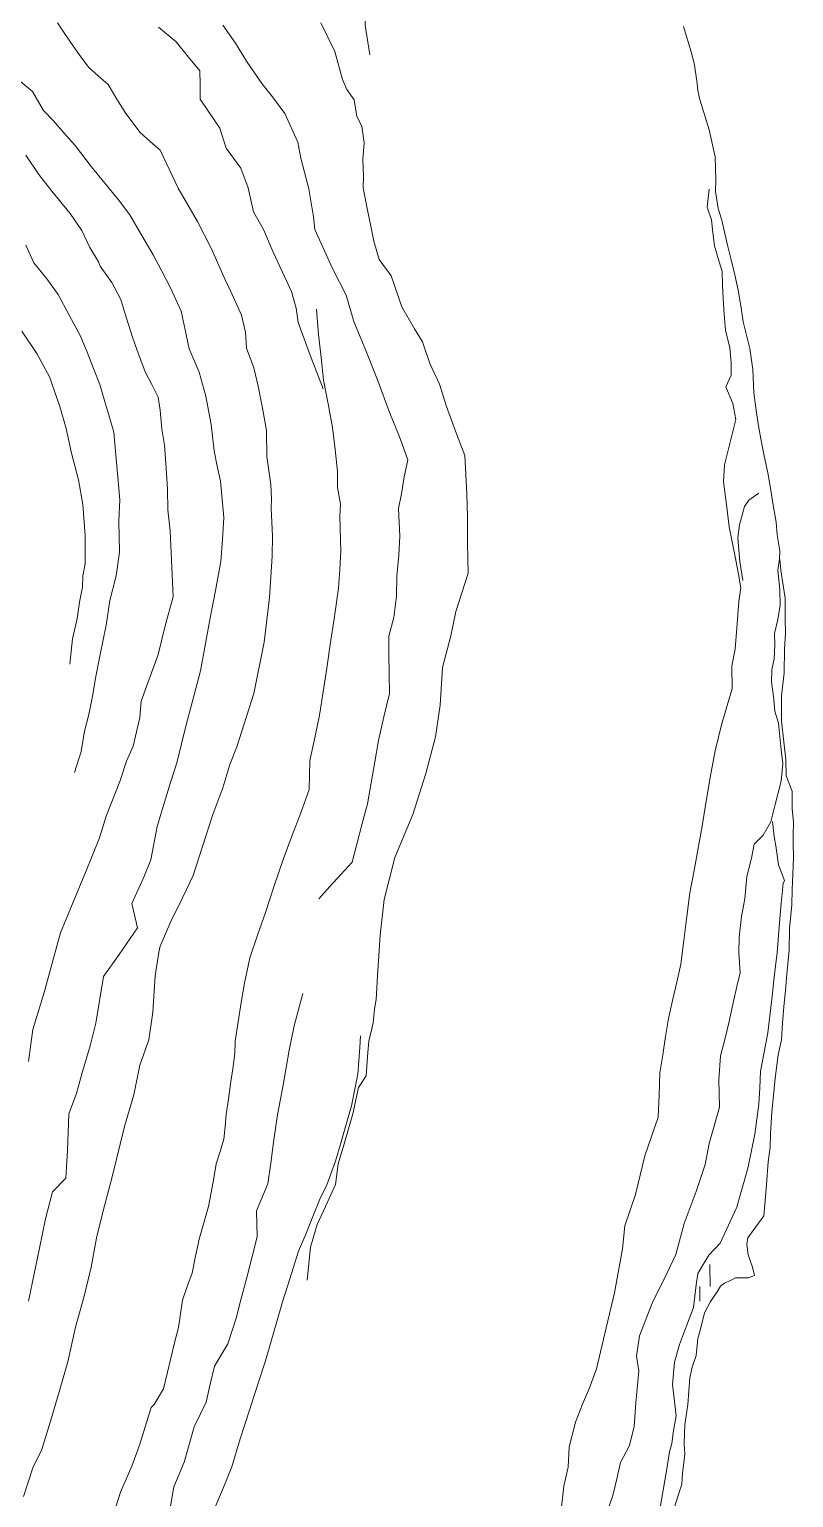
# Model space of a CAD drawing. Extents: x 683321 to 688873, y 7661944 to 7668387.
# Drawn here: x 687437.2 to 687625.1, y 7666614.6 to 7666975.7 of the extents above; entities that cross this region are included whole.
import ezdxf

# ---------------------------------------------------------------- set-up
doc = ezdxf.new("R2010")
doc.units = 0
doc.header["$MEASUREMENT"] = 0
doc.layers.add('01 CRESTA_Line', color=3, linetype='Continuous', lineweight=20)

msp = doc.modelspace()

# ---------------------------------------------------------------- linework, layer by layer
at = {"layer": '01 CRESTA_Line'}
for points in [[(687520.96, 7666969.4, 4170.96), (687519.8, 7666976.71, 4170.61), (687520.08, 7666984.05, 4170.56), (687521.04, 7666988.41, 4171.35), (687521.8, 7666991.4, 4171.48)], [(687435.78, 7666614.94, 4140.33), (687438.06, 7666621.99, 4140.27), (687440.24, 7666626.44, 4140.2), (687442.91, 7666635.04, 4140.17), (687444.5, 7666640.64, 4140.08), (687446.64, 7666648.04, 4140.18), (687448.53, 7666656.55, 4140.27), (687450.7, 7666664.17, 4140.22), (687452.44, 7666671.28, 4140.2), (687453.8, 7666678.95, 4140.09), (687455.64, 7666686.35, 4140.07), (687457.45, 7666693.23, 4139.97), (687460.57, 7666705.89, 4140.21), (687462.86, 7666713.69, 4140.32), (687464.37, 7666720.94, 4140.3), (687466.57, 7666727.23, 4140.29), (687467.57, 7666734.04, 4140.28), (687468.17, 7666742.96, 4140.26), (687469.07, 7666748.79, 4140.26), (687469.37, 7666750.24, 4140.26), (687471.99, 7666756.27, 4140.28), (687474.87, 7666762.12, 4140.22), (687477.5, 7666767.61, 4140.19), (687479.74, 7666774.76, 4140.19), (687482.3, 7666782.65, 4140.15), (687484.79, 7666789.18, 4140.07), (687486.5, 7666794.92, 4140.12), (687488.26, 7666799.27, 4140.15), (687492.37, 7666812.41, 4140.25), (687494.92, 7666824.99, 4140.19), (687496.23, 7666836.02, 4140.07), (687496.87, 7666846.15, 4140.18), (687496.98, 7666851.1, 4140.23), (687496.69, 7666857.97, 4140.19), (687496.71, 7666860.23, 4140.17), (687496.6, 7666863.8, 4140.2), (687495.62, 7666870.67, 4140.24), (687495.52, 7666877.06, 4140.18), (687494.56, 7666882.53, 4140.16), (687493.43, 7666887.93, 4140.19), (687492.39, 7666892.49, 4140.18), (687490.6, 7666897.31, 4140.18), (687490.39, 7666901.2, 4140.17), (687489.41, 7666905.44, 4140.17), (687486.69, 7666911.36, 4140.17), (687485.41, 7666913.9, 4140.17), (687481.95, 7666921.87, 4140.23), (687478.52, 7666928.45, 4140.19), (687473.79, 7666936.61, 4140.15), (687471.58, 7666941.29, 4140.14), (687469.38, 7666945.97, 4140.23), (687466.93, 7666948.14, 4140.19), (687464.48, 7666950.31, 4140.19), (687460.94, 7666955.04, 4140.2), (687458.74, 7666958.57, 4140.15), (687456.55, 7666962.11, 4140.15), (687454.14, 7666964.24, 4140.16), (687451.74, 7666966.37, 4140.19), (687449.89, 7666968.92, 4140.19), (687448.05, 7666971.47, 4140.18), (687446.08, 7666974.39, 4140.22), (687444.1, 7666977.32, 4140.23)], [(687435.78, 7666614.94, 4140.33), (687438.06, 7666621.99, 4140.27), (687440.24, 7666626.44, 4140.2), (687442.91, 7666635.04, 4140.17), (687444.5, 7666640.64, 4140.08), (687446.64, 7666648.04, 4140.18), (687448.53, 7666656.55, 4140.27), (687450.7, 7666664.17, 4140.22), (687452.44, 7666671.28, 4140.2), (687453.8, 7666678.95, 4140.09), (687455.64, 7666686.35, 4140.07), (687457.45, 7666693.23, 4139.97), (687460.57, 7666705.89, 4140.21), (687462.86, 7666713.69, 4140.32), (687464.37, 7666720.94, 4140.3), (687466.57, 7666727.23, 4140.29), (687467.57, 7666734.04, 4140.28), (687468.17, 7666742.96, 4140.26), (687469.07, 7666748.79, 4140.26), (687469.37, 7666750.24, 4140.26), (687471.99, 7666756.27, 4140.28), (687474.87, 7666762.12, 4140.22), (687477.5, 7666767.61, 4140.19), (687479.74, 7666774.76, 4140.19), (687482.3, 7666782.65, 4140.15), (687484.79, 7666789.18, 4140.07), (687486.5, 7666794.92, 4140.12), (687488.26, 7666799.27, 4140.15), (687492.37, 7666812.41, 4140.25), (687494.92, 7666824.99, 4140.19), (687496.23, 7666836.02, 4140.07), (687496.87, 7666846.15, 4140.18), (687496.98, 7666851.1, 4140.23), (687496.69, 7666857.97, 4140.19), (687496.71, 7666860.23, 4140.17), (687496.6, 7666863.8, 4140.2), (687495.62, 7666870.67, 4140.24), (687495.52, 7666877.06, 4140.18), (687494.56, 7666882.53, 4140.16), (687493.43, 7666887.93, 4140.19), (687492.39, 7666892.49, 4140.18), (687490.6, 7666897.31, 4140.18), (687490.39, 7666901.2, 4140.17), (687489.41, 7666905.44, 4140.17), (687486.69, 7666911.36, 4140.17), (687485.41, 7666913.9, 4140.17), (687481.95, 7666921.87, 4140.23), (687478.52, 7666928.45, 4140.19), (687473.79, 7666936.61, 4140.15), (687471.58, 7666941.29, 4140.14), (687469.38, 7666945.97, 4140.23), (687466.93, 7666948.14, 4140.19), (687464.48, 7666950.31, 4140.19), (687460.94, 7666955.04, 4140.2), (687458.74, 7666958.57, 4140.15), (687456.55, 7666962.11, 4140.15), (687454.14, 7666964.24, 4140.16), (687451.74, 7666966.37, 4140.19), (687449.89, 7666968.92, 4140.19), (687448.05, 7666971.47, 4140.18), (687446.08, 7666974.39, 4140.22), (687444.1, 7666977.32, 4140.23)], [(687509.46, 7666887.28, 4149.51), (687506.52, 7666894.96, 4148.11), (687503.28, 7666903.59, 4148.76), (687502.81, 7666907.15, 4149.03), (687501.65, 7666911.22, 4149.38), (687499.41, 7666916.18, 4149.78), (687497.13, 7666920.87, 4150.12), (687494.81, 7666926.5, 4150.49), (687492.34, 7666930.85, 4150.73), (687490.97, 7666936.76, 4150.88), (687489.22, 7666941.6, 4150.94), (687485.62, 7666946.52, 4150.94), (687484.06, 7666951.44, 4150.92), (687481.29, 7666955.52, 4150.9), (687479.17, 7666958.51, 4150.88), (687479.2, 7666962.12, 4150.97), (687479.1, 7666965.46, 4151.1), (687476.32, 7666968.9, 4151.17), (687473.27, 7666972.66, 4151.04), (687468.95, 7666976.21, 4150.96)], [(687508.4, 7666761.92, 4160.32), (687511.13, 7666764.92, 4160.78), (687513.85, 7666767.92, 4161.48), (687516.57, 7666770.92, 4161.77), (687517.82, 7666775.68, 4161.17), (687519.07, 7666780.44, 4160.64), (687520.32, 7666785.21, 4160.18), (687521.23, 7666790.4, 4160.15), (687522.14, 7666795.6, 4160.14), (687523.05, 7666800.8, 4160.31), (687524.39, 7666806.6, 4160.26), (687525.73, 7666812.41, 4160.19), (687525.68, 7666817.28, 4160.19), (687525.64, 7666822.14, 4160.17), (687525.62, 7666826.47, 4160.2), (687526.85, 7666831.1, 4160.19), (687527.48, 7666836.32, 4160.2), (687527.55, 7666841.23, 4160.2), (687528.1, 7666846.41, 4160.18), (687528.34, 7666851.1, 4160.15), (687527.96, 7666857.89, 4160.21), (687528.72, 7666861.48, 4160.23), (687529.39, 7666865.68, 4160.24), (687530.25, 7666869.87, 4160.26), (687528.26, 7666875.5, 4160.26), (687525.85, 7666881.29, 4160.27), (687522.83, 7666889.49, 4160.23), (687520.08, 7666896.31, 4160.22), (687517.03, 7666903.87, 4160.24), (687515.09, 7666910.32, 4160.49), (687511.78, 7666916.9, 4160.46), (687507.44, 7666926.46, 4160.21), (687507.04, 7666929.6, 4160.21), (687505.9, 7666936.47, 4160.24), (687503.99, 7666944.01, 4160.19), (687503.2, 7666947.97, 4160.17), (687499.99, 7666954.99, 4160.11), (687496.98, 7666959.12, 4160.03), (687494.36, 7666962.38, 4159.91), (687490.61, 7666967.86, 4159.84), (687487.93, 7666972.32, 4159.89), (687484.78, 7666976.69, 4159.86)], [(687508.89, 7666977.31, 4169.43), (687512.32, 7666970.28, 4170.31), (687514.21, 7666963.4, 4170.75), (687515.29, 7666960.88, 4171.55), (687517.06, 7666958.39, 4171.42), (687517.72, 7666954.29, 4171.69), (687518.97, 7666951.91, 4171.48), (687519.53, 7666947.78, 4171.58), (687519.17, 7666943.67, 4171.29), (687519.37, 7666939.57, 4171.11), (687519.31, 7666936.7, 4171.13), (687520.29, 7666931.68, 4171.24), (687521.15, 7666927.31, 4171.23), (687521.91, 7666923.64, 4170.86), (687523.19, 7666919.09, 4170.99), (687526.17, 7666915.12, 4170.59), (687528.8, 7666907.46, 4170.79), (687531.88, 7666902.02, 4170.55), (687533.87, 7666898.89, 4170.64), (687535.67, 7666893.5, 4170.95), (687538.03, 7666888.46, 4171.1), (687539.8, 7666882.94, 4171.28), (687542.21, 7666876.25, 4171.19), (687544.31, 7666870.92, 4170.82), (687544.76, 7666861.48, 4170.88), (687544.95, 7666855.8, 4171.24), (687544.93, 7666849.15, 4171.26), (687545.08, 7666841.95, 4171.05), (687542.11, 7666832.55, 4170.37), (687540.83, 7666826.57, 4170.35), (687538.82, 7666818.8, 4170.1), (687538.19, 7666809.49, 4170.42), (687537.05, 7666801.73, 4170.07), (687534.73, 7666792.73, 4169.85), (687531.47, 7666782.61, 4169.98), (687527.06, 7666772.01, 4170.12), (687524.49, 7666761.69, 4170.52), (687523.51, 7666752.93, 4170.72), (687522.78, 7666742.97, 4170.76), (687522.45, 7666737.16, 4170.79), (687522.1, 7666734.76, 4170.8), (687521.77, 7666731.38, 4170.81), (687520.68, 7666726.86, 4170.83), (687520.35, 7666723.07, 4170.85), (687520.06, 7666718.38, 4170.87), (687518.18, 7666715.51, 4170.89), (687516.73, 7666708.99, 4170.92), (687514.44, 7666701.06, 4170.95), (687513.15, 7666696.68, 4170.97), (687512.49, 7666691.65, 4170.99), (687510.48, 7666687.33, 4171.01), (687507.96, 7666681.8, 4171.04), (687506.33, 7666676.24, 4171.07), (687505.49, 7666668.1, 4171.1)], [(687598.09, 7666976.41, 4173.45), (687599.91, 7666970.18, 4173.91), (687600.69, 7666967.42, 4174.04), (687601.33, 7666963.04, 4174.84), (687601.55, 7666960.78, 4175.59), (687601.99, 7666958.68, 4175.97), (687604.39, 7666951.02, 4176.33), (687605.86, 7666944.33, 4177.11), (687606.04, 7666938.78, 4177.65), (687605.97, 7666935.82, 4177.71), (687606.58, 7666931.64, 4178.46), (687607.45, 7666928.75, 4178.46), (687608.19, 7666925.48, 4178.85), (687609, 7666922.27, 4178.94), (687609.81, 7666919.06, 4179.03), (687610.66, 7666915.33, 4179.41), (687611.52, 7666911.6, 4179.78), (687612.14, 7666907.71, 4180.01), (687612.76, 7666903.81, 4180.24), (687613.55, 7666900.5, 4180.58), (687614.35, 7666897.2, 4180.92), (687615.14, 7666892.02, 4181.41), (687615.36, 7666886.29, 4182.33), (687616.01, 7666881.36, 4182.68), (687616.52, 7666878.18, 4183.13), (687617.04, 7666875, 4183.58), (687617.91, 7666870.83, 4183.97), (687618.79, 7666866.67, 4184.35), (687619.49, 7666862.88, 4184.74), (687620.15, 7666858.68, 4184.94), (687620.81, 7666854.49, 4185.14), (687621.13, 7666851.41, 4185.28), (687621.73, 7666847.42, 4186.31), (687621.69, 7666845.43, 4186.24), (687621.3, 7666842.74, 4185.81), (687621.77, 7666837.93, 4185.83), (687621.83, 7666834.09, 4186.3), (687621.26, 7666830.61, 4186.33), (687620.47, 7666827.13, 4186.36), (687620.49, 7666824.32, 4186.44), (687620.34, 7666820.88, 4186.88), (687619.82, 7666818.22, 4186.91), (687619.73, 7666815.25, 4187.6), (687620.22, 7666811.6, 4188.65), (687620.53, 7666808.02, 4189.58), (687621.44, 7666805.11, 4190.24), (687621.78, 7666801.82, 4190.53), (687622.11, 7666798.53, 4190.83), (687622.47, 7666795.16, 4190.93), (687622.08, 7666790.8, 4191.46), (687621.33, 7666787.95, 4192.14), (687620.57, 7666785.09, 4192.81), (687619.51, 7666780.78, 4192.97), (687617.63, 7666777.5, 4190.52), (687615.44, 7666775.3, 4190.95), (687614.76, 7666771.9, 4190.81), (687613.65, 7666767.4, 4190.65), (687613.12, 7666761.88, 4190.34), (687612.36, 7666757.5, 4189.94), (687611.79, 7666752.48, 4189.97), (687611.66, 7666748.63, 4190.03), (687612.01, 7666743.67, 4190.21), (687611.21, 7666740.36, 4190.15), (687610.41, 7666737.06, 4190.14), (687609.2, 7666731.35, 4190), (687608.19, 7666727.32, 4189.94), (687607.18, 7666723.28, 4189.42), (687606.77, 7666717.39, 4189.33), (687606.93, 7666710.65, 4190.11), (687604.34, 7666701.75, 4190.19), (687603.39, 7666696.55, 4190.19), (687601.18, 7666689.89, 4190.26), (687598.24, 7666682.02, 4190.42), (687596.2, 7666674.46, 4190.47), (687594.05, 7666669.9, 4190.45), (687590.33, 7666662.42, 4190.35), (687587.23, 7666654.45, 4190.2), (687586.49, 7666649.38, 4190.12), (687587.11, 7666645.8, 4190.15), (687586.33, 7666637.92, 4190.16), (687585.9, 7666632.09, 4190.31), (687584.82, 7666627.47, 4190.41), (687582.6, 7666623.28, 4190.29), (687581.66, 7666619.22, 4190.23), (687580.72, 7666615.17, 4190.21), (687579.16, 7666610.61, 4190.17)], [(687432.71, 7666964.78, 4130.17), (687438.01, 7666960.44, 4130.21), (687440.66, 7666955.75, 4130.19), (687443.12, 7666953.23, 4130.22), (687445.69, 7666950.26, 4130.22), (687448.49, 7666947.15, 4130.24), (687452.42, 7666942.01, 4130.26), (687455.76, 7666937.89, 4130.19), (687459.1, 7666933.76, 4130.24), (687461.94, 7666930.09, 4130.18), (687464.25, 7666926.02, 4130.15), (687467.61, 7666920.23, 4130.19), (687469.74, 7666916.2, 4130.19), (687471.87, 7666912.17, 4130.2), (687474.51, 7666906.4, 4130.21), (687475.48, 7666901.77, 4130.29), (687476.46, 7666897.14, 4130.2), (687478.97, 7666891.42, 4130.26), (687480.57, 7666885.48, 4130.34), (687481.25, 7666881.99, 4130.4), (687481.93, 7666878.49, 4130.39), (687482.65, 7666872.04, 4130.41), (687483.42, 7666868.31, 4130.49), (687484.19, 7666864.57, 4130.49), (687484.61, 7666860.09, 4130.43), (687485.02, 7666855.62, 4130.38), (687484.67, 7666850.23, 4130.53), (687484.31, 7666844.85, 4130.52), (687483.05, 7666838.13, 4130.62), (687481.78, 7666831.4, 4130.69), (687480.52, 7666824.68, 4130.73), (687479.26, 7666817.96, 4130.66), (687478.12, 7666813.63, 4130.68), (687476.98, 7666809.3, 4130.74), (687475.8, 7666804.64, 4130.73), (687474.62, 7666799.99, 4130.85), (687473.44, 7666795.33, 4130.63), (687471.93, 7666790.49, 4130.54), (687470.42, 7666785.65, 4130.51), (687468.65, 7666779.65, 4130.57), (687467.05, 7666771.49, 4130.54), (687465.35, 7666767.23, 4130.55), (687462.39, 7666760.73, 4130.49), (687463.79, 7666754.75, 4130.67), (687459.31, 7666748.22, 4130.5), (687455.47, 7666742.81, 4130.53), (687453.53, 7666731.28, 4130.57), (687452.16, 7666725.71, 4130.16), (687450.14, 7666718.86, 4130.1), (687448.82, 7666714.04, 4130.22), (687446.91, 7666709.01, 4130.22), (687446.6, 7666700, 4130.22), (687446.15, 7666693.22, 4130.41), (687442.91, 7666689.83, 4130.27), (687441.18, 7666683.17, 4130.26), (687439.68, 7666675.97, 4130.32), (687438.36, 7666669.68, 4130.18), (687437.03, 7666662.93, 4130.09)], [(687436.31, 7666944.78, 4120.3), (687439.57, 7666940.04, 4120.26), (687442.75, 7666935.92, 4120.2), (687447.24, 7666930.38, 4120.1), (687450.09, 7666926.22, 4120.11), (687452.05, 7666922.08, 4120.1), (687454.18, 7666918.53, 4120.08), (687454.64, 7666917.47, 4120.06), (687457.45, 7666913.44, 4120.06), (687459.68, 7666909.29, 4120.03), (687460.62, 7666906.21, 4120.02), (687461.57, 7666903.13, 4120.04), (687462.59, 7666900.04, 4120.06), (687463.62, 7666896.94, 4120.07), (687465.72, 7666891.47, 4120.1), (687467.3, 7666888.35, 4120.14), (687468.88, 7666885.22, 4120.19), (687469.4, 7666882.09, 4120.18), (687469.76, 7666877.42, 4120.23), (687470.42, 7666873.45, 4120.35), (687470.73, 7666868.95, 4120.43), (687471.15, 7666862.62, 4120.5), (687471.29, 7666857.58, 4120.54), (687471.82, 7666852.4, 4120.52), (687472.07, 7666846.99, 4120.55), (687472.33, 7666841.58, 4120.44), (687472.58, 7666836.17, 4120.47), (687471.32, 7666831.72, 4120.5), (687470.58, 7666829.03, 4120.53), (687468.89, 7666821.98, 4120.53), (687464.69, 7666810.5, 4120.43), (687464.4, 7666806.51, 4120.4), (687462.73, 7666799.41, 4120.38), (687461.1, 7666795.71, 4120.35), (687459.47, 7666790.75, 4120.29), (687456.06, 7666782.23, 4120.3), (687454.41, 7666776.87, 4120.35), (687452.71, 7666772.63, 4120.38), (687451.01, 7666768.39, 4120.38), (687449.51, 7666764.8, 4120.9), (687444.83, 7666753.5, 4121.01), (687443.05, 7666746.98, 4120.42), (687440.81, 7666738.82, 4120.16), (687438.08, 7666729.73, 4120.1), (687436.98, 7666721.92, 4120.01)], [(687567.88, 7666610.88, 4180.14), (687568.67, 7666617.45, 4180.21), (687569.67, 7666622.13, 4180.27), (687569.97, 7666627.16, 4180.34), (687571.53, 7666633.19, 4180.36), (687573.25, 7666637.59, 4180.36), (687574.91, 7666641.62, 4180.36), (687576.65, 7666646.31, 4180.35), (687579.07, 7666656.35, 4180.32), (687581.1, 7666664.97, 4180.34), (687583.05, 7666675.85, 4180.25), (687583.63, 7666681.48, 4180.2), (687584.93, 7666685.32, 4180.2), (687586.22, 7666689.15, 4180.22), (687587.41, 7666693.9, 4180.24), (687588.59, 7666698.65, 4180.23), (687590.2, 7666703.44, 4180.21), (687591.8, 7666708.23, 4180.15), (687592.04, 7666713.65, 4180.18), (687592.28, 7666719.07, 4180.16), (687592.97, 7666723.53, 4180.12), (687593.66, 7666728, 4180.1), (687594.34, 7666732.46, 4180.08), (687595.36, 7666736.9, 4180.05), (687596.39, 7666741.35, 4180.05), (687597.41, 7666745.79, 4180.05), (687598.16, 7666751.65, 4180.04), (687598.91, 7666757.51, 4180.08), (687599.66, 7666763.37, 4180.17), (687600.65, 7666768.84, 4180.18), (687601.64, 7666774.32, 4180.18), (687602.62, 7666779.79, 4180.19), (687603.18, 7666782.9, 4180.19), (687604.54, 7666791.29, 4180.23), (687605.85, 7666798.28, 4180.21), (687607.47, 7666804.98, 4180.2), (687608.05, 7666806.86, 4180.19), (687608.68, 7666809.15, 4180.16), (687610, 7666813.5, 4180.17), (687609.95, 7666819.19, 4180.17), (687610.74, 7666823.26, 4180.2), (687611.14, 7666828.53, 4180.27), (687611.66, 7666835.01, 4180.36), (687612.15, 7666838.33, 4180.23), (687611.56, 7666841.75, 4179.59), (687610.97, 7666845.16, 4179.45), (687610.14, 7666849.24, 4179.11), (687609.32, 7666853.33, 4179.09), (687608.62, 7666858.87, 4179.6), (687607.92, 7666864.41, 4180.17), (687608.16, 7666868.58, 4180.5), (687609.49, 7666873.82, 4180.93), (687610.22, 7666876.79, 4181.15), (687610.94, 7666879.75, 4181.35), (687610.18, 7666883.67, 4181.55), (687608.48, 7666887.78, 4181.67), (687609.77, 7666890.7, 4180.87), (687609.75, 7666893.68, 4179.73), (687609.45, 7666897.4, 4178.8), (687608.36, 7666901.69, 4178.35), (687608.07, 7666905.62, 4178.09), (687607.78, 7666909.54, 4177.82), (687607.68, 7666912.86, 4177.57), (687607.59, 7666916.18, 4177.31), (687606.62, 7666919.32, 4177.02), (687605.65, 7666922.46, 4176.72), (687605.29, 7666925.68, 4176.44), (687604.92, 7666928.89, 4176.16), (687603.92, 7666931.95, 4176.68), (687604.37, 7666936.41, 4176.52)], [(687436.35, 7666922.66, 4110.46), (687438.33, 7666918.32, 4109.97), (687441.47, 7666914.35, 4110.55), (687444.25, 7666910.53, 4110.61), (687447.03, 7666905.39, 4110.65), (687449.8, 7666900.26, 4110.58), (687451.39, 7666896.29, 4110.53), (687452.98, 7666892.32, 4110.55), (687454.57, 7666888.35, 4110.56), (687455.7, 7666884.45, 4110.55), (687456.83, 7666880.56, 4110.55), (687457.95, 7666876.66, 4110.54), (687458.46, 7666871.1, 4110.43), (687458.96, 7666865.54, 4110.47), (687459.46, 7666859.98, 4110.5), (687459.23, 7666854.78, 4110.49), (687459.33, 7666847.13, 4110.43), (687458.58, 7666841.28, 4110.38), (687456.98, 7666835.21, 4110.08), (687456.09, 7666829.15, 4109.78), (687454.62, 7666821.93, 4110.46), (687453.52, 7666816.58, 4110.54), (687452.72, 7666811.74, 4110.6), (687451.84, 7666807.21, 4110.66), (687450.74, 7666803.09, 4110.62), (687449.95, 7666798.08, 4110.62), (687448.31, 7666792.93, 4110.33)], [(687457.39, 7666609.03, 4150.14), (687459.63, 7666616.01, 4150.11), (687462.39, 7666622.35, 4150.01), (687464.25, 7666627.57, 4150), (687467.13, 7666636.82, 4150.03), (687467.91, 7666637.56, 4150.04), (687470.18, 7666641.42, 4150.13), (687471.09, 7666645.17, 4150.13), (687472.01, 7666648.93, 4150.09), (687472.93, 7666652.68, 4150.08), (687473.85, 7666656.44, 4150.03), (687474.34, 7666659.82, 4150.06), (687474.82, 7666663.19, 4150.08), (687476.02, 7666666.52, 4150.15), (687477.21, 7666669.85, 4150.18), (687478.08, 7666674.03, 4150.24), (687478.94, 7666678.21, 4150.22), (687480.11, 7666682.21, 4150.21), (687481.28, 7666686.2, 4150.26), (687481.91, 7666689.69, 4150.31), (687482.54, 7666693.19, 4150.3), (687483.17, 7666696.68, 4150.4), (687484.09, 7666699.73, 4150.37), (687485.01, 7666702.78, 4150.35), (687485.32, 7666705.84, 4150.37), (687485.63, 7666708.91, 4150.45), (687486.17, 7666712.64, 4150.4), (687486.7, 7666716.36, 4150.31), (687487.24, 7666720.09, 4150.25), (687487.77, 7666723.82, 4150.26), (687487.82, 7666726.88, 4150.27), (687488.57, 7666731.64, 4150.24), (687489.32, 7666736.41, 4150.22), (687490.07, 7666741.17, 4150.21), (687491.44, 7666747.35, 4150.29), (687493.34, 7666752.96, 4150.53), (687495.25, 7666758.56, 4150.71), (687497.44, 7666765.04, 4150.84), (687499.64, 7666771.52, 4150.51), (687501.78, 7666777.28, 4150.18), (687503.92, 7666783.04, 4149.57), (687506.05, 7666788.81, 4149.49), (687506.19, 7666795.92, 4149.44), (687507.38, 7666801.46, 4149.59), (687508.58, 7666807.01, 4149.67), (687509.45, 7666812.81, 4149.76), (687510.32, 7666818.61, 4149.89), (687511.19, 7666824.41, 4149.98), (687512.21, 7666831.34, 4150.01), (687513.24, 7666838.27, 4150.06), (687513.52, 7666842.83, 4150.1), (687513.81, 7666847.4, 4150.12), (687513.52, 7666855.96, 4150.14), (687513.7, 7666858.92, 4150.12), (687513.01, 7666863.02, 4150.09), (687512.98, 7666867.01, 4150.08), (687512.37, 7666872.41, 4150.04), (687511.75, 7666877.81, 4150.04), (687510.66, 7666883.61, 4150.03), (687509.57, 7666889.4, 4150.05), (687508.93, 7666895.01, 4150.16), (687508.29, 7666900.62, 4150.34), (687508.04, 7666903.73, 4150.53), (687507.79, 7666906.85, 4150.71)], [(687435.38, 7666901.48, 4100.13), (687439, 7666895.97, 4100.2), (687442.17, 7666890.22, 4100.24), (687444.66, 7666882.94, 4100.3), (687446.23, 7666877.57, 4100.35), (687447.58, 7666871.47, 4100.46), (687449.27, 7666864.92, 4100.51), (687450.36, 7666858.84, 4100.65), (687450.93, 7666851.24, 4100.77), (687450.9, 7666844.29, 4100.88), (687450.32, 7666841.28, 4100.89), (687450.23, 7666838.56, 4100.95), (687449.57, 7666834.84, 4101.02), (687448.94, 7666830.78, 4101.1), (687448.37, 7666828.28, 4101.21), (687447.81, 7666825.78, 4101.35), (687447.48, 7666822.71, 4101.51), (687447.14, 7666819.63, 4101.67)], [(687616.55, 7666861.62, 4180.6), (687615.27, 7666860.78, 4180.56), (687614.14, 7666859.9, 4180.53), (687613.1, 7666858.4, 4180.49), (687611.87, 7666853.88, 4180.43), (687611.39, 7666850.68, 4180.39), (687611.9, 7666844.82, 4180.38), (687612.66, 7666840.18, 4180.37)], [(687595.8, 7666612, 4203.74), (687596.78, 7666615.17, 4203.94), (687597.69, 7666617.98, 4204.11), (687597.85, 7666620.76, 4203.64), (687598.04, 7666622.55, 4203.34), (687598.39, 7666625.37, 4203.36), (687598.26, 7666627.68, 4203.41), (687598.34, 7666630.38, 4203.69), (687598.35, 7666632.61, 4203.92), (687599.09, 7666637.5, 4203.53), (687599.36, 7666640.8, 4203.88), (687599.63, 7666644.05, 4203.85), (687600.19, 7666646.7, 4204.12), (687601.14, 7666649.61, 4204.46), (687601.61, 7666653.79, 4204.49), (687602.32, 7666656.4, 4204.07), (687603.25, 7666660.09, 4203.32), (687604.7, 7666662.89, 4203.08), (687606.34, 7666665.27, 4203.69), (687607.15, 7666666.61, 4203.88), (687608.15, 7666667.33, 4204.44), (687609.75, 7666668.13, 4204.2), (687610.87, 7666668.7, 4204.06), (687614.01, 7666668.67, 4204.01), (687615.49, 7666669.24, 4203.52), (687615, 7666671.27, 4203.46), (687613.93, 7666674.3, 4202.93), (687613.66, 7666676.84, 4202.8), (687613.89, 7666678.54, 4202.52), (687617.79, 7666683.91, 4202.15), (687618.16, 7666687.6, 4201.73), (687618.45, 7666691.61, 4201.42), (687618.89, 7666697.23, 4200.98), (687619.36, 7666700.78, 4200.49), (687619.46, 7666704.12, 4200.24), (687619.79, 7666709.53, 4199.62), (687620.2, 7666713.53, 4199.2), (687620.64, 7666717.75, 4198.84), (687621.38, 7666723.51, 4198.46), (687622.15, 7666727.2, 4197.85), (687622.4, 7666731.31, 4197.36), (687622.75, 7666735.43, 4197), (687623.17, 7666739.38, 4196.65), (687623.48, 7666743.39, 4196.33), (687624.01, 7666749.25, 4195.89), (687624.12, 7666754.59, 4195.16), (687624.67, 7666760.39, 4194.83), (687624.8, 7666764.2, 4194.37), (687624.95, 7666767.91, 4193.93), (687625.15, 7666772.02, 4193.67), (687624.99, 7666775.57, 4193.27), (687625.02, 7666777.4, 4193.1), (687625.08, 7666780.78, 4192.79), (687624.78, 7666783.99, 4192.45), (687624.81, 7666788.36, 4192.17), (687623.29, 7666792.14, 4192.07), (687623.25, 7666796.11, 4191.66), (687622.72, 7666800.46, 4191.21), (687622.19, 7666805.58, 4190.87), (687622.18, 7666808.68, 4190.32), (687622.18, 7666811.78, 4189.77), (687622.84, 7666817.5, 4189.17), (687622.88, 7666823.36, 4188.05), (687623.15, 7666827.19, 4187.86), (687623.1, 7666830.76, 4187.55), (687623.08, 7666835.82, 4187.03), (687622.57, 7666838.91, 4186.85), (687622.02, 7666842.72, 4186.44), (687621.76, 7666845.31, 4186.21)], [(687592.24, 7666611.72, 4200.49), (687593.04, 7666616.45, 4200.5), (687593.85, 7666621.18, 4200.45), (687594.66, 7666625.91, 4200.44), (687595.23, 7666627.94, 4200.5), (687595.59, 7666631.15, 4200.5), (687596.22, 7666634.72, 4200.52), (687595.38, 7666642.42, 4200.5), (687595.85, 7666647.97, 4200.54), (687597.09, 7666652.31, 4200.57), (687598.81, 7666656.86, 4200.63), (687600.53, 7666661.42, 4200.52), (687600.87, 7666664.2, 4200.07), (687601.21, 7666666.98, 4200.17), (687601.55, 7666669.76, 4200.07), (687602.91, 7666671.99, 4200.93), (687604.27, 7666674.23, 4203.27), (687605.69, 7666675.72, 4203.22), (687607.11, 7666677.22, 4202.51), (687609.12, 7666681.63, 4201.78), (687611.14, 7666686.04, 4201.28), (687612.09, 7666689.36, 4201.03), (687613.03, 7666692.67, 4200.79), (687613.98, 7666695.99, 4200.62), (687614.8, 7666699.99, 4200.46), (687615.62, 7666703.99, 4200.27), (687616.11, 7666707.69, 4200.17), (687616.59, 7666711.39, 4200.18), (687616.81, 7666715.43, 4200.2), (687617.02, 7666719.47, 4200.2), (687617.92, 7666724.19, 4200.16), (687618.82, 7666728.9, 4199.56), (687619.37, 7666733.74, 4198.95), (687619.92, 7666738.57, 4198.34), (687620.3, 7666741.95, 4197.91), (687620.69, 7666745.32, 4197.49), (687621.08, 7666748.7, 4197.06), (687621.4, 7666752.85, 4196.54), (687621.73, 7666757, 4196.01), (687622.06, 7666760.73, 4195.54), (687622.6, 7666765.65, 4194.92), (687622.94, 7666766.37, 4194.36), (687621.43, 7666770.23, 4194.18), (687620.76, 7666774.89, 4193.51), (687620.32, 7666777.21, 4193.44), (687619.93, 7666780.89, 4193.26)], [(687471.66, 7666611.13, 4160.43), (687472.76, 7666617.25, 4160.44), (687475.25, 7666623.33, 4160.45), (687476.85, 7666628.85, 4160.43), (687477.73, 7666632.08, 4160.39), (687480.64, 7666638.08, 4160.44), (687481.69, 7666642.52, 4160.46), (687482.73, 7666646.95, 4160.41), (687486.03, 7666652.49, 4160.58), (687488.04, 7666658.75, 4160.72), (687489.31, 7666663.59, 4160.61), (687490.58, 7666668.43, 4160.4), (687491.9, 7666673.58, 4160.26), (687493.23, 7666678.73, 4160.27), (687493.04, 7666685.19, 4160.26), (687495.85, 7666691.77, 4160.25), (687496.55, 7666696.89, 4160.23), (687497.25, 7666702.01, 4160.22), (687498.22, 7666708.74, 4160.23), (687499.61, 7666716.09, 4160.39), (687500.35, 7666720.37, 4160.35), (687501.1, 7666724.65, 4160.18), (687502.35, 7666730.68, 4160.22), (687504.46, 7666738.6, 4160.24)], [(687518.64, 7666728.23, 4170.33), (687518.46, 7666725.3, 4170.33), (687517.97, 7666718.74, 4170.24), (687516.38, 7666710.95, 4170.27), (687513.88, 7666702.11, 4170.27), (687512.48, 7666697.36, 4170.28), (687510.39, 7666691.56, 4170.27), (687508.65, 7666687.99, 4169.83), (687506.9, 7666683.73, 4169.78), (687505.15, 7666679.46, 4170.16), (687503.4, 7666675.2, 4170.26), (687502.08, 7666671.05, 4170.28), (687500.76, 7666666.91, 4170.31), (687499.44, 7666662.76, 4170.3), (687498.06, 7666657.94, 4170.3), (687496.68, 7666653.12, 4170.32), (687495.29, 7666648.3, 4170.32), (687493.65, 7666643.24, 4170.31), (687492.01, 7666638.18, 4170.32), (687490.37, 7666633.12, 4170.3), (687489.03, 7666629.06, 4170.31), (687486.97, 7666622.18, 4170.82), (687484.83, 7666616.94, 4170.67), (687482.68, 7666611.71, 4170.52)], [(687604.6, 7666666.57, 4205.02), (687604.53, 7666671.92, 4204.01)], [(687602.1, 7666662.98, 4200.6), (687602.08, 7666666.55, 4200.47)]]:
    msp.add_polyline3d(points, dxfattribs=at)

doc.saveas('drawing.dxf')
